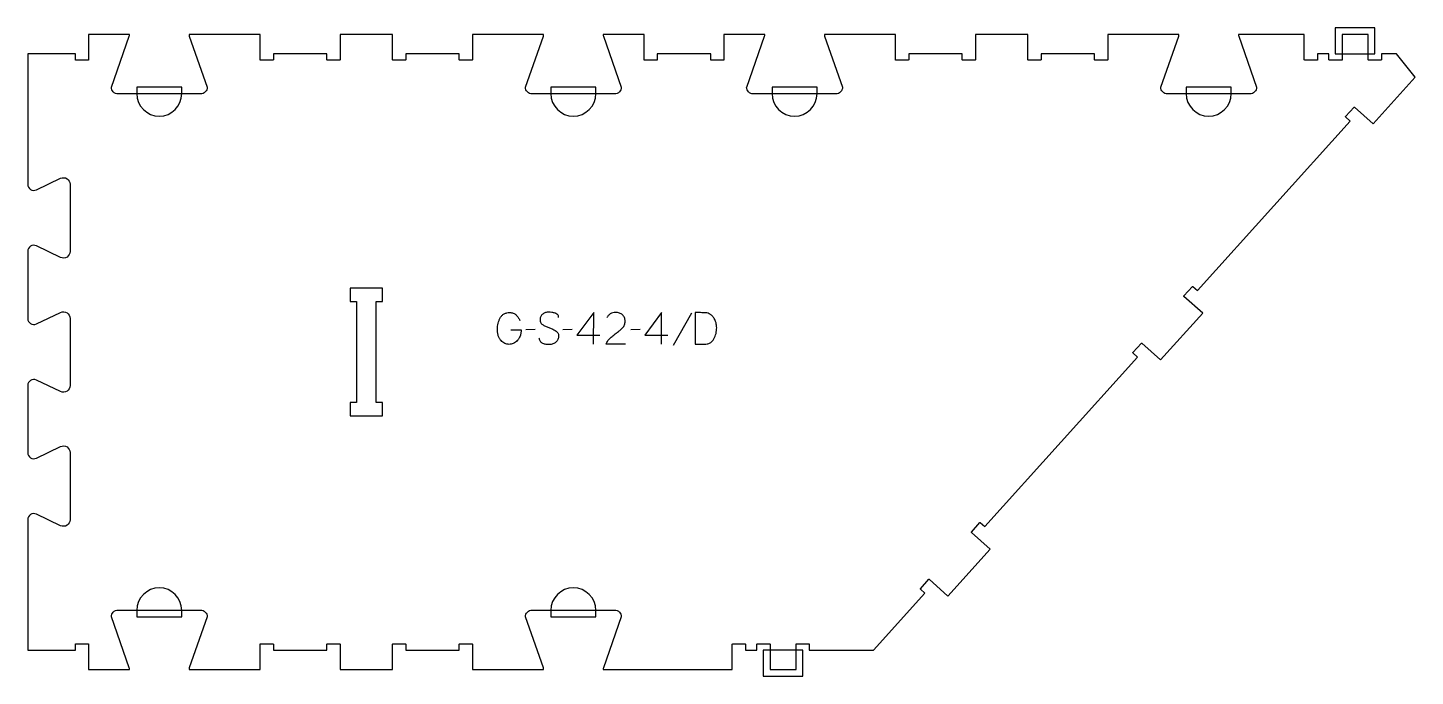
# Model space of a CAD drawing. Extents: x 0 to 1310, y -6 to 606.
import ezdxf

# ---------------------------------------------------------------- set-up
doc = ezdxf.new("R2010")
doc.units = 0
for name, color, linetype in [('1_ANYTOOL_1MMDEEP_LABELS_S', 2, 'CONTINUOUS'), ('3_ANYTOOL_CUTTHROUGH_INSID', 4, 'CONTINUOUS'), ('4_ANYTOOL_CUTTHROUGH_OUTSI', 5, 'CONTINUOUS'), ('5_ANYTOOL_HALF_MILL_9MM_IN', 3, 'CONTINUOUS')]:
    doc.layers.add(name, color=color, linetype=linetype)

msp = doc.modelspace()

# ---------------------------------------------------------------- linework, layer by layer
at = {"layer": '1_ANYTOOL_1MMDEEP_LABELS_S'}
for p, q in [((626.826934, 336.552669), (609.641219, 305.78124)), ((479.098362, 320.909812), (470.312648, 320.824097)), ((514.155505, 320.909812), (505.369791, 320.824097)), ((518.441219, 315.68124), (540.212648, 315.68124)), ((578.355505, 320.909812), (569.569791, 320.824097)), ((582.641219, 315.68124), (604.412648, 315.68124))]:
    msp.add_line(p, q, dxfattribs=at)
for points in [[(456.212648, 320.824097), (465.984077, 320.78124, -0.031732), (465.715966, 317.773838, -0.048764), (464.971577, 314.85624, -0.050291), (463.861864, 312.545732, -0.060119), (462.276934, 310.538383, -0.036578), (460.544914, 309.051967, -0.050793), (458.585862, 307.891955, -0.051881), (456.632845, 307.22421, -0.053919), (454.584077, 306.98124, -0.055881), (452.548929, 307.188184, -0.055271), (450.609077, 307.838383, -0.05403), (448.6831, 308.997577, -0.038531), (446.998362, 310.495526, -0.067281), (445.450649, 312.60654, -0.049165), (444.426934, 315.027669, -0.047412), (443.754007, 318.231588, -0.028075), (443.569791, 321.509812, -0.03109), (443.737317, 324.201391, -0.031496), (444.239434, 326.850883, -0.031425), (445.090306, 329.479128, -0.02824), (446.248362, 331.988383, -0.064555), (447.777166, 334.139908, -0.078906), (449.843005, 335.765169, -0.076878), (452.466606, 336.739719, -0.050594), (455.269791, 337.024097, -0.039946), (456.929352, 336.891301, -0.052714), (458.532291, 336.45624, -0.053511), (459.915488, 335.740906, -0.05153), (461.119791, 334.752669, -0.040443), (463.160015, 332.329527, -0.04035), (464.784077, 329.609812)], [(501.341219, 332.438383, 0.071867), (501.148106, 333.77499, 0.100684), (500.521577, 334.95624, 0.047558), (500.047023, 335.432691, 0.038563), (499.497023, 335.821419, 0.037928), (498.799835, 336.168887, 0.026634), (498.062648, 336.424097, 0.028461), (495.039315, 337.11008, 0.041577), (491.955505, 337.366955, 0.036938), (490.453145, 337.255815, 0.041531), (488.987648, 336.911597, 0.041583), (487.610271, 336.334389, 0.038125), (486.341219, 335.545526, 0.057611), (485.271067, 334.553622, 0.065808), (484.476934, 333.333026, 0.06469), (483.999438, 331.873471, 0.046778), (483.855505, 330.338383, 0.052235), (484.017861, 328.788541, 0.075448), (484.562648, 327.338383, 0.076671), (485.47874, 326.165331, 0.061023), (486.684077, 325.28124, 0.021951), (489.712931, 323.753895, 0.018213), (492.855505, 322.474097, -0.02405), (495.95699, 321.168635, -0.02981), (498.898362, 319.538383, -0.068439), (500.039664, 318.572453, -0.079282), (500.848362, 317.320526, -0.076308), (501.273362, 315.741844, -0.047772), (501.298362, 314.095526, -0.046243), (501.005128, 312.414567, -0.06359), (500.355505, 310.84374, -0.064671), (499.382681, 309.559551, -0.057073), (498.126934, 308.545526, -0.067522), (495.158625, 307.182616, -0.070793), (491.934077, 306.68124, -0.064027), (488.795061, 307.043755, -0.070447), (485.869791, 308.224097, -0.054374), (484.711374, 309.07373, -0.074742), (483.812648, 310.184812, -0.075199), (483.289641, 311.49119, -0.057737), (483.126934, 312.895526)], [(564.641219, 307.066955), (546.341219, 307.109812, -0.034491), (547.003997, 308.857144, -0.037732), (547.910862, 310.490169, -0.037744), (549.050157, 311.964805, -0.03482), (550.391219, 313.259812, -0.00859), (553.350444, 315.658395, -0.008791), (556.391219, 317.952669, 0.020588), (559.210508, 320.186111, 0.025206), (561.812648, 322.666955, 0.046908), (562.833243, 323.968197, 0.051091), (563.580505, 325.441955, 0.050722), (564.029238, 327.090129, 0.041139), (564.169791, 328.795526, 0.039396), (564.027146, 330.603112, 0.058519), (563.537648, 332.341955, 0.060358), (562.74709, 333.74907, 0.061397), (561.641219, 334.924097, 0.048006), (560.285262, 335.846057, 0.045901), (558.780505, 336.499097, 0.045216), (557.040444, 336.901657, 0.034258), (555.255505, 337.024097, 0.055622), (552.620935, 336.73011, 0.079896), (550.176934, 335.749097, 0.080617), (548.207546, 334.083397, 0.060287), (546.769791, 331.924097)]]:
    msp.add_lwpolyline(points, format="xyb", dxfattribs=at)
for points in [[(534.426934, 307.024097), (534.469791, 337.066955), (518.441219, 315.68124)], [(598.626934, 307.024097), (598.669791, 337.066955), (582.641219, 315.68124)]]:
    msp.add_lwpolyline(points, dxfattribs=at)
msp.add_lwpolyline([(630.255505, 337.024097), (630.255505, 307.024097), (638.784077, 307.109812, 0.046402), (641.690451, 307.417988, 0.07465), (644.419791, 308.40624, 0.077785), (646.502776, 309.995263, 0.06915), (648.041219, 312.124097, 0.029998), (649.178745, 314.619413, 0.031416), (650.001934, 317.234812, 0.031395), (650.494578, 319.952134, 0.029153), (650.655505, 322.709812, 0.03275), (650.503025, 325.035234, 0.035889), (650.034077, 327.316955, 0.03592), (649.249218, 329.492322, 0.033706), (648.169791, 331.538383, 0.042675), (646.611308, 333.628135, 0.065683), (644.650148, 335.325883, 0.068103), (642.552422, 336.329791, 0.065471), (640.262648, 336.745526, 0.005437), (635.260527, 336.935581, 0.00471)], format="xyb", close=True, dxfattribs=at)
at = {"layer": '3_ANYTOOL_CUTTHROUGH_INSID'}
msp.add_lwpolyline([(335, 360.000851), (304.5, 360.000851), (304.5, 347.500851), (310.5, 347.500851), (310.5, 252.000851), (304.5, 252.000851), (304.5, 239.500851), (335, 239.500851), (335, 252.000851), (329, 252.000851), (329, 347.500851), (335, 347.500851)], close=True, dxfattribs=at)
at = {"layer": '4_ANYTOOL_CUTTHROUGH_OUTSI'}
msp.add_lwpolyline([(152.543431, 1.395721, 0.061784), (152.308437, 0.000851), (219.5, 0.000851), (219.5, 23.750851, -0.414214), (219.75, 24.000851), (231.75, 24.000851, -0.414214), (232, 23.750851), (232, 18.000851), (282.5, 18.000851), (282.5, 23.750851, -0.414214), (282.75, 24.000851), (294.75, 24.000851, -0.414214), (295, 23.750851), (295, 0.000851), (344.5, 0.000851), (344.5, 23.750851, -0.414214), (344.75, 24.000851), (356.75, 24.000851, -0.414214), (357, 23.750851), (357, 18.000851), (407.5, 18.000851), (407.5, 23.750851, -0.414214), (407.75, 24.000851), (419.75, 24.000851, -0.414214), (420, 23.750851), (420, 0.000851), (469.750012, 0.000851, 0.000024), (487.191479, 0, 0.06141), (486.956569, 1.39487), (470.061035, 49.667412, -0.084368), (470.047, 49.75, -0.414214), (476.297, 56), (554.297, 56, -0.414214), (560.547, 49.75, -0.084368), (560.532965, 49.667412), (543.633852, 1.383805, 0.0608), (543.402521, 0.000006), (665.348473, 0.002804), (665.348473, 23.75281, -0.414214), (665.598473, 24.00281), (677.598473, 24.00281, -0.414214), (677.848473, 23.75281), (677.848473, 18.002793), (688.618232, 18.002089), (688.618232, 23.752073, -0.414215), (688.868234, 24.002073), (700.868234, 24.001996, -0.414212), (701.118232, 23.751996), (701.118232, 0.001995), (725.618232, 0.001838), (725.618232, 23.751836, -0.414215), (725.868234, 24.001836), (737.868234, 24.001759, -0.414214), (738.118232, 23.751757), (738.118196, 18.001903), (798.680322, 17.99911), (847.322207, 72.021401), (843.049124, 75.868902, -0.414214), (843.030621, 76.221971), (851.060188, 85.139709, -0.414214), (851.413257, 85.158213), (869.062947, 69.266361), (908.876218, 113.483478), (891.226528, 129.37533, -0.414214), (891.208025, 129.728399), (899.237592, 138.646137, -0.414214), (899.590661, 138.66464), (903.863743, 134.817139), (1048.061186, 294.964624), (1043.788103, 298.812125, -0.414214), (1043.7696, 299.165194), (1051.799167, 308.082932, -0.414214), (1052.152236, 308.101435), (1069.801926, 292.209583), (1109.615197, 336.4267), (1091.965507, 352.318552, -0.414214), (1091.947004, 352.671621), (1099.976571, 361.589359, -0.414214), (1100.32964, 361.607863), (1104.602722, 357.760362), (1248.800368, 517.908071), (1244.527285, 521.755572, -0.414214), (1244.508782, 522.108641), (1252.538349, 531.026379, -0.414214), (1252.891418, 531.044883), (1270.541108, 515.153031), (1310.379853, 559.39844), (1292.751588, 581.499106), (1278.36065, 581.499848), (1278.36065, 575.74986, -0.414215), (1278.110648, 575.49986), (1266.110648, 575.499937, -0.414212), (1265.86065, 575.749937), (1265.86065, 599.499939), (1241.36065, 599.500096), (1241.36065, 575.750098, -0.414215), (1241.110648, 575.500098), (1229.110648, 575.500175, -0.414214), (1228.86065, 575.750176), (1228.860687, 581.500139), (1218.091, 581.498616), (1218.091, 575.748581, -0.414214), (1217.841, 575.498581), (1205.841, 575.498581, -0.414212), (1205.591, 575.74858), (1205.590892, 599.499026), (1143.402521, 599.499978, 0.06141), (1143.637431, 598.105111), (1160.532965, 549.832569, -0.084368), (1160.547, 549.749981, -0.414214), (1154.297, 543.499981), (1076.297, 543.499981, -0.414214), (1070.047, 549.749981, -0.084368), (1070.061035, 549.832569), (1086.960148, 598.116176, 0.061178), (1087.191563, 599.499981), (1020, 599.499981), (1020, 575.749981, -0.414214), (1019.75, 575.499981), (1007.75, 575.499981, -0.414214), (1007.5, 575.749981), (1007.5, 581.499981), (957, 581.499981), (957, 575.749981, -0.414214), (956.75, 575.499981), (944.75, 575.499981, -0.414214), (944.5, 575.749981), (944.5, 599.499981), (895, 599.499981), (895, 575.749981, -0.414214), (894.75, 575.499981), (882.75, 575.499981, -0.414214), (882.5, 575.749981), (882.5, 581.499981), (832, 581.499981), (832, 575.749981, -0.414214), (831.75, 575.499981), (819.75, 575.499981, -0.414214), (819.5, 575.749981), (819.5, 599.499981), (769.75, 599.499991), (752.308437, 599.5, 0.061784), (752.543431, 598.10513), (769.438965, 549.832587, -0.084368), (769.453, 549.75, -0.414214), (763.203, 543.5), (685.203, 543.5, -0.414214), (678.953, 549.75, -0.084368), (678.967035, 549.832587), (695.866148, 598.116195, 0.0608), (696.097479, 599.5), (657.5, 599.5), (657.5, 575.75, -0.414214), (657.25, 575.5), (645.25, 575.5, -0.414214), (645, 575.75), (645, 581.5), (594.5, 581.5), (594.5, 575.75, -0.414214), (594.25, 575.5), (582.25, 575.5, -0.414214), (582, 575.75), (582, 599.5), (543.402521, 599.5, 0.06141), (543.637431, 598.10513), (560.532965, 549.832587, -0.084368), (560.547, 549.75, -0.414214), (554.297, 543.5), (476.297, 543.5, -0.414214), (470.047, 549.75, -0.084368), (470.061035, 549.832587), (486.960148, 598.116195, 0.0608), (487.191479, 599.5, -0.000012), (469.749993, 599.500426), (420, 599.500849), (420, 575.750851, -0.414214), (419.75, 575.500851), (407.75, 575.500851, -0.414214), (407.5, 575.750851), (407.5, 581.500851), (357, 581.500851), (357, 575.750851, -0.414214), (356.75, 575.500851), (344.75, 575.500851, -0.414214), (344.5, 575.750851), (344.5, 599.500851), (295, 599.500851), (295, 575.750851, -0.414214), (294.75, 575.500851), (282.75, 575.500851, -0.414214), (282.5, 575.750851), (282.5, 581.500851), (232, 581.500851), (232, 575.750851, -0.414214), (231.75, 575.500851), (219.75, 575.500851, -0.414214), (219.5, 575.750851), (219.5, 599.500851), (152.308437, 599.500851, 0.061784), (152.543431, 598.105981), (169.438965, 549.833439, -0.084368), (169.453, 549.750851, -0.414214), (163.203, 543.500851), (85.203, 543.500851, -0.414214), (78.953, 549.750851, -0.084368), (78.967035, 549.833439), (95.866148, 598.117046, 0.061178), (96.097563, 599.500851), (57.5, 599.500851), (57.5, 575.750851, -0.414214), (57.25, 575.500851), (45.25, 575.500851, -0.414214), (45, 575.750851), (45, 581.500851), (0, 581.500851), (0, 458.104629, 0.257375), (2.680279, 453.242602, 0.257375), (8.22237, 452.913301), (31.062641, 463.790981, -0.257375), (37.086653, 463.433046, -0.257375), (40, 458.148233), (40, 394.75481, -0.257375), (37.086653, 389.469998, -0.257375), (31.062641, 389.112063), (8.22237, 399.989742, 0.551268), (0, 394.798414), (0, 331.40481, 0.551268), (8.22237, 326.213482), (31.062641, 337.091162, -0.257375), (37.086653, 336.733227, -0.257375), (40, 331.448414), (40, 268.054991, -0.257375), (37.086653, 262.770179, -0.257375), (31.062641, 262.412244), (8.22237, 273.289923, 0.257375), (2.680279, 272.960623, 0.257375), (0, 268.098595), (0, 204.704991, 0.257375), (2.680279, 199.842964, 0.257375), (8.22237, 199.513663), (31.062641, 210.391343, -0.551268), (40, 204.748595), (40, 141.355172, -0.551268), (31.062641, 135.712425), (8.22237, 146.590104, 0.257375), (2.680279, 146.260804, 0.257375), (0, 141.398776), (0, 18.000851), (45, 18.000851), (45, 23.750851, -0.414214), (45.25, 24.000851), (57.25, 24.000851, -0.414214), (57.5, 23.750851), (57.5, 0.000851), (96.097563, 0.000851, 0.061784), (95.862569, 1.395721), (78.967035, 49.668264, -0.084368), (78.953, 49.750851, -0.414214), (85.203, 56.000851), (163.203, 56.000851, -0.414214), (169.453, 49.750851, -0.084368), (169.438965, 49.668264)], format="xyb", close=True, dxfattribs=at)
at = {"layer": '5_ANYTOOL_HALF_MILL_9MM_IN'}
for points in [[(1240.86065, 581.500172), (1266.36065, 581.500172), (1272.36065, 581.500172), (1272.36065, 605.999937), (1266.10065, 605.999937), (1241.12065, 606.000098), (1234.86065, 606.000098), (1234.86065, 581.500172)], [(726.118232, 18.001681), (700.618232, 18.001843), (694.618232, 18.001842), (694.618233, -0.237964), (694.618192, -6.497964), (725.858232, -6.498164), (732.118232, -6.498164), (732.118232, 18.001682)]]:
    msp.add_lwpolyline(points, close=True, dxfattribs=at)
for points in [[(102.953, 544.000851), (102.953, 543.750851, 1), (145.453, 543.750851), (145.453, 550.000851), (102.953, 550.000851)], [(494.047, 544), (494.047, 543.75, 1), (536.547, 543.75), (536.547, 550), (494.047, 550)], [(702.953, 544), (702.953, 543.75, 1), (745.453, 543.75), (745.453, 550), (702.953, 550)], [(1094.047002, 543.999981), (1094.047002, 543.749981, 1), (1136.547002, 543.749981), (1136.547002, 549.999981), (1094.047002, 549.999981)], [(145.453, 55.750851, 1), (102.953, 55.750851), (102.953, 49.500851), (145.453, 49.500851)], [(536.547, 55.75, 1), (494.047, 55.75), (494.047, 49.5), (536.547, 49.5)]]:
    msp.add_lwpolyline(points, format="xyb", close=True, dxfattribs=at)

doc.saveas('drawing.dxf')
